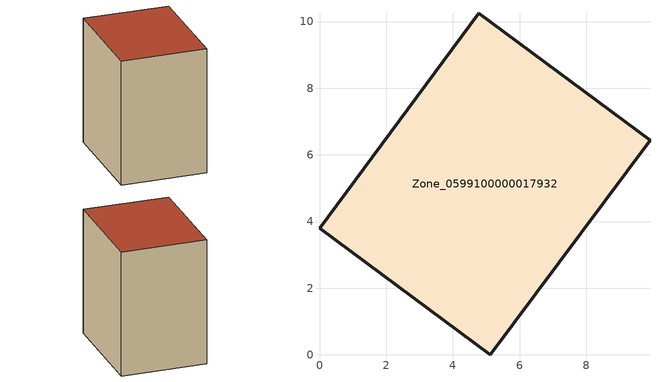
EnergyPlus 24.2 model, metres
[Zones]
Zone_0599100000017932
 floor ground (C_G): 0,3.8 4.78,10.25 9.91,6.44 5.13,0 z1.39
 wall outside (C_F): 4.78,10.25 0,3.8 5.13,0 9.91,6.44 4.78,10.25 z1.39:10.9
 roof outside (C_R): 5.13,0 9.91,6.44 4.78,10.25 0,3.8 z10.9
[BUILDING]
Pand.0599100000017932: North Axis=0; Terrain=City; Loads Convergence Tolerance Value=0.04; Temperature Convergence Tolerance Value=0.4; Solar Distribution=FullExterior; Maximum Number of Warmup Days=25; Minimum Number of Warmup Days=1
[Site:Location]
Rotterdam.The.Hague.AP_ZH_NLD Design_Conditions: Latitude=51.96; Longitude=4.45; Time Zone=1; Elevation=-4.5
[SITE:GROUNDTEMPERATURE:BUILDINGSURFACE]
18, 18, 18, 18, 18, 18, 18, 18, 18, 18, 18, 18
[MATERIAL] Thermal Absorptance=0.9; Solar Absorptance=0.7; Visible Absorptance=0.7
Name | Roughness | Thickness | Conductivity | Density | Specific Heat
G.TC.1946-1964 | MediumSmooth | 0.15 | 1 | 540 | 1210
F.TC.1946-1964 | Rough | 0.3 | 0.857143 | 1920 | 840
R.TC.1946-1964 | MediumRough | 0.2 | 0.235294 | 1500 | 1000
[CONSTRUCTION]
C_G: G.TC.1946-1964
C_F: F.TC.1946-1964
C_R: R.TC.1946-1964
[ZONE]
Zone_0599100000017932: Type=1; Multiplier=1; Ceiling Height=Autocalculate; Volume=Autocalculate; Floor Area=autocalculate; Part of Total Floor Area=Yes
[ZONEINFILTRATION:DESIGNFLOWRATE]
Infil_Zone_0599100000017932: Zone or ZoneList or Space or SpaceList=Zone_0599100000017932; Schedule=AlwaysOn; Design Flow Rate Calculation Method=Flow/Area; Flow Rate per Floor Area=0.003; Constant Term Coefficient=1; Temperature Term Coefficient=0; Velocity Term Coefficient=0; Velocity Squared Term Coefficient=0
[HVACTEMPLATE:ZONE:IDEALLOADSAIRSYSTEM]
Zone_0599100000017932: Maximum Heating Supply Air Temperature=50; Minimum Cooling Supply Air Temperature=13; Maximum Heating Supply Air Humidity Ratio=0.0156; Minimum Cooling Supply Air Humidity Ratio=0.0077; Heating Limit=NoLimit; Cooling Limit=NoLimit; Dehumidification Control Type=ConstantSensibleHeatRatio; Cooling Sensible Heat Ratio=0.7; Dehumidification Setpoint=60; Humidification Control Type=None; Humidification Setpoint=30; Outdoor Air Method=None; Outdoor Air Flow Rate per Person=0.00944; Outdoor Air Flow Rate per Zone Floor Area=0; Outdoor Air Flow Rate per Zone=0; Demand Controlled Ventilation Type=None; Outdoor Air Economizer Type=NoEconomizer; Heat Recovery Type=None; Sensible Heat Recovery Effectiveness=0.7; Latent Heat Recovery Effectiveness=0.65
[ZONECONTROL:THERMOSTAT]
ThermostatControl_Zone_0599100000017932: Zone or ZoneList=Zone_0599100000017932; Control Type Schedule=DualSetpointControlType; Control 1=Thermostat_Zone_0599100000017932; Temperature Difference Between Cutout And Setpoint=0
[THERMOSTATSETPOINT:DUALSETPOINT]
Thermostat_Zone_0599100000017932: Heating Setpoint Temperature Schedule=HeatingSetpoint_Zone_0599100000017932; Cooling Setpoint Temperature Schedule=CoolingSetpoint_Zone_0599100000017932
[SCHEDULE:COMPACT]
HeatingSetpoint_Zone_0599100000017932: Through: 12/31, For: AllDays, Until: 24:00, 21
CoolingSetpoint_Zone_0599100000017932: Through: 12/31, For: AllDays, Until: 24:00, 24
DualSetpointControlType: Through: 12/31, For: AllDays, Until: 24:00, 4
AlwaysOn: Through: 12/31, For: AllDays, Until: 24:00, 1
